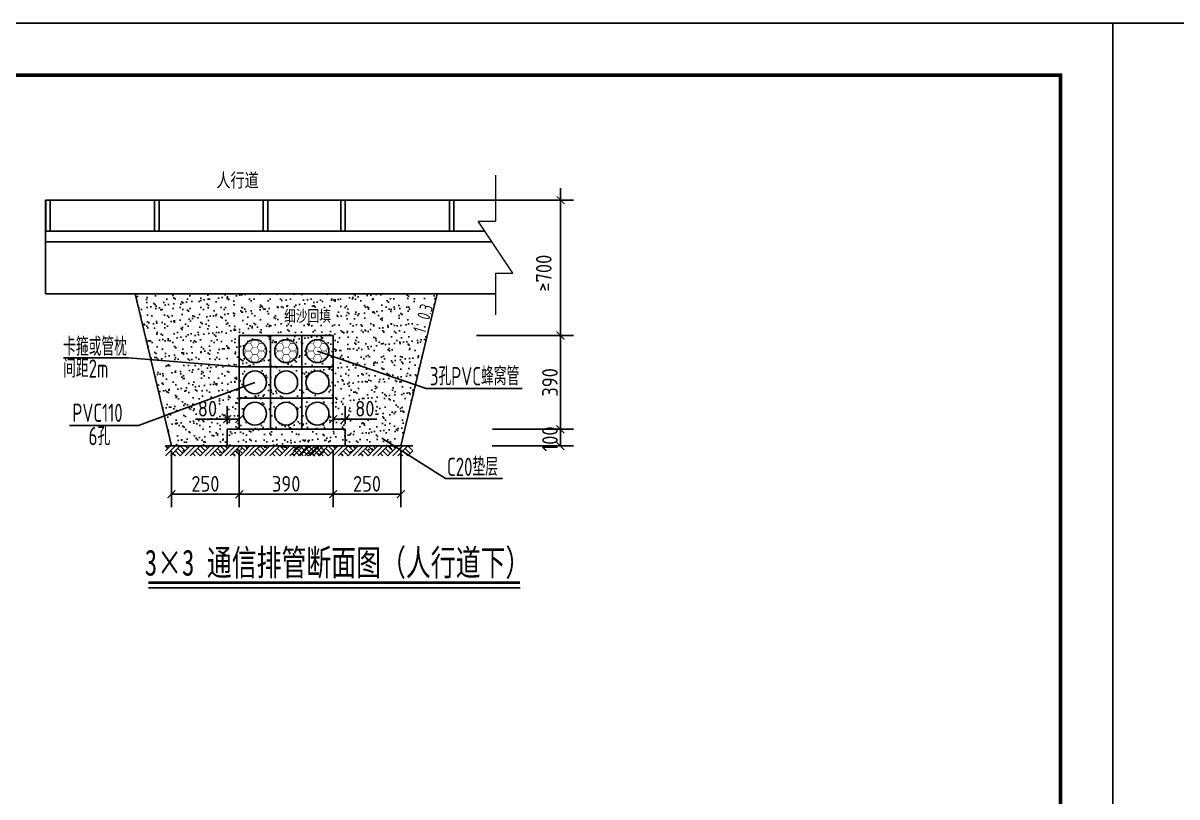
# Model space of a CAD drawing. Header units: millimetres. Extents: x 864899 to 866159, y 2547883 to 2548180.
# Drawn here: x 865109.6 to 865331, y 2548031.5 to 2548180 of the extents above; entities that cross this region are included whole.
import ezdxf
from ezdxf.enums import TextEntityAlignment as Align

# ---------------------------------------------------------------- set-up
doc = ezdxf.new("R2010")
doc.units = ezdxf.units.MM
doc.header["$LTSCALE"] = 1000
doc.layers.get('0').update_dxf_attribs({"linetype": 'CONTINUOUS'})
doc.layers.get('Defpoints').update_dxf_attribs({"linetype": 'CONTINUOUS'})
for name, color, linetype in [('0-TK', 7, 'CONTINUOUS'), ('dll-结构外框', 6, 'CONTINUOUS'), ('LAYER1', 1, 'CONTINUOUS'), ('SIG_TEXT', 7, 'CONTINUOUS'), ('TK', 4, 'CONTINUOUS'), ('拟建联信管道', 2, 'CONTINUOUS'), ('文字说明', 3, 'CONTINUOUS'), ('标注', 1, 'CONTINUOUS'), ('电照', 1, 'CONTINUOUS'), ('电照标注', 4, 'CONTINUOUS')]:
    doc.layers.add(name, color=color, linetype=linetype)
doc.styles.add('hz', font='tssdeng.shx', dxfattribs={"width": 0.9, "bigfont": 'hztxt.shx'})
doc.styles.add('HZTXT', font='仿宋_GB2312_0.ttf', dxfattribs={"width": 0.9, "height": 3})
doc.styles.get("Standard").update_dxf_attribs({"font": 'tssdeng.shx', "width": 0.9, "bigfont": 'hztxt.shx'})
doc.dimstyles.new('Copy(3) of ISO-25', dxfattribs={"dimscale": 8, "dimtxt": 6, "dimasz": 2.5, "dimexe": 1, "dimexo": 30, "dimtad": 1, "dimtxsty": 'Standard', "dimblk": 'ARCHTICK', "dimcen": 2.5, "dimadec": 0, "dimazin": 0, "dimtfac": 1, "dimtmove": 0, "dimatfit": 3, "dimldrblk": 'ARCHTICK', "dimfxl": 1, "dimarcsym": 0})
pattern_1 = [(37.5, (-339.5687, 643.538), (-0.0800015648, 2.4470661866), [0, -1.9304, 0, -2.159, 0, -2.06375]), (7.5, (-339.5687, 643.538), (2.2476164157, 3.584125503), [0, -1.0414, 0, -1.7399, 0, -0.66675]), (327.5, (-341.1308, 643.538), (3.9549618512, 0.0071859234), [0, -0.635, 0, -2.286, 0, -2.9845]), (317.5, (-341.131, 643.538), (3.8177822624, 1.1146466163), [0, -0.3175, 0, -1.4986, 0, -1.7145])]

# ---------------------------------------------------------------- blocks, each defined once
blk = doc.blocks.new('_ArchTick')
at = {"color": 0, "linetype": 'ByBlock', "const_width": 0.15}
blk.add_lwpolyline([(-0.5, -0.5), (0.5, 0.5)], dxfattribs=at)
blk = doc.blocks.new('*D45')
at = {"color": 3, "lineweight": -2, "transparency": 16777216}
for p, q in [((865169.12, 2548097.8), (865169.12, 2548087.04)), ((865182.11, 2548097.8), (865182.11, 2548087.04))]:
    blk.add_line(p, q, dxfattribs=at)
at = {"color": 0, "lineweight": -2, "transparency": 16777216}
blk.add_line((865169.12, 2548089.54), (865182.11, 2548089.54), dxfattribs=at)
at = {"layer": 'Defpoints', "color": 0, "transparency": 16777216}
for p in [(865169.12, 2548098.8), (865182.11, 2548098.8), (865182.11, 2548089.54)]:
    blk.add_point(p, dxfattribs=at)
at = {"color": 0, "lineweight": -2, "transparency": 16777216, "xscale": 1.5, "yscale": 1.5, "zscale": 1.5, "rotation": 180}
blk.add_blockref('_ArchTick', (865169.12, 2548089.54), dxfattribs=at)
at = {"color": 0, "lineweight": -2, "transparency": 16777216, "xscale": 1.5, "yscale": 1.5, "zscale": 1.5}
blk.add_blockref('_ArchTick', (865182.11, 2548089.54), dxfattribs=at)
at = {"color": 3, "transparency": 16777216, "insert": (865175.61, 2548091.54), "char_height": 3, "attachment_point": 5}
blk.add_mtext('250', dxfattribs=at)
blk = doc.blocks.new('*D46')
at = {"color": 3, "lineweight": -2, "transparency": 16777216}
for p, q in [((865151.11, 2548097.8), (865151.11, 2548087.04)), ((865169.12, 2548097.8), (865169.12, 2548087.04))]:
    blk.add_line(p, q, dxfattribs=at)
at = {"color": 0, "lineweight": -2, "transparency": 16777216}
blk.add_line((865151.11, 2548089.54), (865169.12, 2548089.54), dxfattribs=at)
at = {"layer": 'Defpoints', "color": 0, "transparency": 16777216}
for p in [(865151.11, 2548098.8), (865169.12, 2548098.8), (865169.12, 2548089.54)]:
    blk.add_point(p, dxfattribs=at)
at = {"color": 0, "lineweight": -2, "transparency": 16777216, "xscale": 1.5, "yscale": 1.5, "zscale": 1.5, "rotation": 180}
blk.add_blockref('_ArchTick', (865151.11, 2548089.54), dxfattribs=at)
at = {"color": 0, "lineweight": -2, "transparency": 16777216, "xscale": 1.5, "yscale": 1.5, "zscale": 1.5}
blk.add_blockref('_ArchTick', (865169.12, 2548089.54), dxfattribs=at)
at = {"color": 3, "transparency": 16777216, "insert": (865160.11, 2548091.54), "char_height": 3, "attachment_point": 5}
blk.add_mtext('390', dxfattribs=at)
blk = doc.blocks.new('*D47')
at = {"color": 3, "lineweight": -2, "transparency": 16777216}
for p, q in [((865138.11, 2548097.8), (865138.11, 2548087.04)), ((865151.11, 2548097.8), (865151.11, 2548087.04))]:
    blk.add_line(p, q, dxfattribs=at)
at = {"color": 0, "lineweight": -2, "transparency": 16777216}
blk.add_line((865138.11, 2548089.54), (865151.11, 2548089.54), dxfattribs=at)
at = {"layer": 'Defpoints', "color": 0, "transparency": 16777216}
for p in [(865138.11, 2548098.8), (865151.11, 2548098.8), (865151.11, 2548089.54)]:
    blk.add_point(p, dxfattribs=at)
at = {"color": 0, "lineweight": -2, "transparency": 16777216, "xscale": 1.5, "yscale": 1.5, "zscale": 1.5, "rotation": 180}
blk.add_blockref('_ArchTick', (865138.11, 2548089.54), dxfattribs=at)
at = {"color": 0, "lineweight": -2, "transparency": 16777216, "xscale": 1.5, "yscale": 1.5, "zscale": 1.5}
blk.add_blockref('_ArchTick', (865151.11, 2548089.54), dxfattribs=at)
at = {"color": 3, "transparency": 16777216, "insert": (865144.61, 2548091.54), "char_height": 3, "attachment_point": 5}
blk.add_mtext('250', dxfattribs=at)
blk = doc.blocks.new('*D48')
at = {"color": 3, "lineweight": -2, "transparency": 16777216}
for p, q in [((865199.65, 2548120), (865215.21, 2548120)), ((865199.66, 2548102), (865215.21, 2548102))]:
    blk.add_line(p, q, dxfattribs=at)
at = {"color": 0, "lineweight": -2, "transparency": 16777216}
blk.add_line((865212.71, 2548120), (865212.71, 2548102), dxfattribs=at)
at = {"layer": 'Defpoints', "color": 0, "transparency": 16777216}
for p in [(865198.65, 2548120), (865198.66, 2548102), (865212.71, 2548102)]:
    blk.add_point(p, dxfattribs=at)
at = {"color": 0, "lineweight": -2, "transparency": 16777216, "xscale": 1.5, "yscale": 1.5, "zscale": 1.5}
for p, rotation in [((865212.71, 2548120), 90), ((865212.71, 2548102), 270)]:
    blk.add_blockref('_ArchTick', p, dxfattribs=dict(at, rotation=rotation))
at = {"color": 3, "transparency": 16777216, "insert": (865210.71, 2548111), "char_height": 3, "attachment_point": 5, "rotation": 90}
blk.add_mtext('390', dxfattribs=at)
blk = doc.blocks.new('A$C36223B87')
for p, q in [((0, 0), (477, 477)), ((0, 239), (239, 477)), ((119, 358), (0, 477)), ((239, 0), (716, 477)), ((477, 0), (358, 119)), ((716, 0), (477, 239)), ((835, 119), (597, 358)), ((716, 0), (1193, 477)), ((955, 239), (716, 477)), ((1074, 358), (955, 477)), ((955, 0), (1432, 477)), ((1193, 0), (1671, 477)), ((1432, 0), (1313, 119)), ((1671, 0), (1432, 239)), ((1790, 119), (1551, 358)), ((1909, 239), (1671, 477)), ((1671, 0), (1909, 239))]:
    blk.add_line(p, q)
at = {"layer": 'LAYER1'}
blk.add_lwpolyline([(1909, 477), (0, 477)], dxfattribs=at)
blk = doc.blocks.new('A$C0B585520')
at = {"layer": '拟建联信管道'}
blk.add_line((22.1, 12.3, -780745.7), (22.1, 12.3, -780745.7), dxfattribs=at)
at = {"layer": '拟建联信管道', "const_width": 1.5, "elevation": -780745.7}
for points in [[(6.9, 54.9), (0.6, 44.1)], [(6.9, 33.2), (0.6, 44.1)], [(6.9, 33.2), (0.7, 22.4)], [(6.9, 54.9), (19.4, 54.9)], [(6.9, 54.9), (19.4, 54.9)], [(6.9, 33.2), (19.4, 33.3)], [(25.7, 65.8), (19.4, 54.9)], [(25.7, 44.1), (19.4, 54.9)], [(25.7, 44.1), (19.4, 54.9)], [(25.7, 44.1), (19.4, 54.9)], [(25.7, 44.1), (19.4, 33.3)], [(25.7, 22.4), (19.4, 33.3)], [(25.7, 65.8), (38.2, 65.8)], [(25.7, 44.1), (38.2, 44.1)], [(44.4, 55), (38.2, 65.8)], [(44.4, 55), (38.2, 44.1)], [(44.4, 55), (38.2, 44.1)], [(44.4, 55), (38.2, 44.1)], [(44.5, 33.3), (38.2, 44.1)], [(44.5, 33.3), (38.2, 22.4)], [(44.4, 55), (57, 55)], [(44.5, 33.3), (57, 33.3)], [(63.2, 44.2), (57, 55)], [(63.2, 44.2), (57, 55)], [(63.2, 44.2), (57, 33.3)], [(63.3, 22.5), (57, 33.3)], [(63.3, 22.5), (57, 33.3)], [(58.2, 56), (58.2, 56)], [(6.9, 11.6), (0.7, 22.4)], [(6.9, 11.6), (19.5, 11.6)], [(25.7, 22.4), (19.5, 11.6)], [(25.7, 22.4), (19.5, 11.6)], [(25.7, 0.7), (19.5, 11.6)], [(25.7, 22.4), (38.2, 22.4)], [(25.7, 0.7), (38.3, 0.8)], [(44.5, 11.6), (38.2, 22.4)], [(44.5, 11.6), (38.2, 22.4)], [(44.5, 11.6), (38.2, 22.4)], [(44.5, 11.6), (38.3, 0.8)], [(44.5, 11.6), (57, 11.6)], [(63.3, 22.5), (57, 11.6)]]:
    blk.add_lwpolyline(points, dxfattribs=at)
blk = doc.blocks.new('*D81')
at = {"color": 3, "lineweight": -2, "transparency": 16777216}
for p, q in [((865148.77, 2548103), (865148.77, 2548106.46)), ((865151.11, 2548103), (865151.11, 2548106.46))]:
    blk.add_line(p, q, dxfattribs=at)
at = {"color": 0, "lineweight": -2, "transparency": 16777216}
for p, q in [((865148.77, 2548103.96), (865142.74, 2548103.96)), ((865151.11, 2548103.96), (865148.77, 2548103.96))]:
    blk.add_line(p, q, dxfattribs=at)
at = {"layer": 'Defpoints', "color": 0, "transparency": 16777216}
for p in [(865148.77, 2548103.96), (865148.77, 2548102), (865151.11, 2548102)]:
    blk.add_point(p, dxfattribs=at)
at = {"color": 0, "lineweight": -2, "transparency": 16777216, "xscale": 1.5, "yscale": 1.5, "zscale": 1.5, "rotation": 180}
blk.add_blockref('_ArchTick', (865148.77, 2548103.96), dxfattribs=at)
at = {"color": 0, "lineweight": -2, "transparency": 16777216, "xscale": 1.5, "yscale": 1.5, "zscale": 1.5}
blk.add_blockref('_ArchTick', (865151.11, 2548103.96), dxfattribs=at)
at = {"color": 3, "transparency": 16777216, "insert": (865145.01, 2548105.96), "char_height": 3, "attachment_point": 5}
blk.add_mtext('80', dxfattribs=at)
blk = doc.blocks.new('*D82')
at = {"color": 3, "lineweight": -2, "transparency": 16777216}
for p, q in [((865169.11, 2548103), (865169.11, 2548106.46)), ((865171.44, 2548103), (865171.44, 2548106.46))]:
    blk.add_line(p, q, dxfattribs=at)
at = {"color": 0, "lineweight": -2, "transparency": 16777216}
for p, q in [((865169.11, 2548103.96), (865171.44, 2548103.96)), ((865171.44, 2548103.96), (865177.47, 2548103.96))]:
    blk.add_line(p, q, dxfattribs=at)
at = {"layer": 'Defpoints', "color": 0, "transparency": 16777216}
for p in [(865169.11, 2548102), (865171.44, 2548103.96), (865171.44, 2548102)]:
    blk.add_point(p, dxfattribs=at)
at = {"color": 0, "lineweight": -2, "transparency": 16777216, "xscale": 1.5, "yscale": 1.5, "zscale": 1.5, "rotation": 180}
blk.add_blockref('_ArchTick', (865169.11, 2548103.96), dxfattribs=at)
at = {"color": 0, "lineweight": -2, "transparency": 16777216, "xscale": 1.5, "yscale": 1.5, "zscale": 1.5}
blk.add_blockref('_ArchTick', (865171.44, 2548103.96), dxfattribs=at)
at = {"color": 3, "transparency": 16777216, "insert": (865175.2, 2548105.96), "char_height": 3, "attachment_point": 5}
blk.add_mtext('80', dxfattribs=at)

msp = doc.modelspace()

# ---------------------------------------------------------------- hatches: boundary and pattern name
at = {"layer": 'TK'}
h = msp.add_hatch(dxfattribs=at)
h.set_pattern_fill('碎沙', color=0)
h.set_pattern_definition(pattern_1)
h.paths.add_polyline_path([(865144.57392, 2548097.84528), (865143.61933, 2548096.89069), (865142.66473, 2548097.84528), (865143.61933, 2548098.79988), (865141.71014, 2548098.79988), (865139.80095, 2548096.89069), (865138.84636, 2548097.84528), (865139.80095, 2548098.79988), (865138.10514, 2548098.79988), (865137.89176, 2548098.79988), (865137.41447, 2548098.32258), (865136.93717, 2548098.79988), (865138.10514, 2548098.79988), (865131.14514, 2548127.99988), (865189.06514, 2548127.99988), (865182.10514, 2548098.79988), (865183.43985, 2548098.79988), (865184.39444, 2548097.84528), (865183.43985, 2548096.89069), (865182.81464, 2548097.51589), (865181.24157, 2548098.51079), (865179.62147, 2548096.89069), (865178.66688, 2548097.84528), (865179.62147, 2548098.79988), (865177.71228, 2548098.79988), (865176.75769, 2548097.84528), (865175.80309, 2548096.89069), (865174.8485, 2548097.84528), (865175.80309, 2548098.79988), (865173.89391, 2548098.79988), (865171.98472, 2548096.89069), (865171.03012, 2548097.84528), (865171.98472, 2548098.79988), (865170.07553, 2548098.79988), (865169.12093, 2548097.84528), (865168.16634, 2548096.89069), (865167.34796, 2548097.70906), (865166.52959, 2548096.89069), (865165.91607, 2548097.5042), (865165.43878, 2548097.02691), (865165.0977, 2548097.36799), (865166.52959, 2548098.79988), (865166.25715, 2548098.79988), (865164.34796, 2548096.89069), (865163.52959, 2548097.70906), (865162.71121, 2548096.89069), (865162.0977, 2548097.5042), (865161.6204, 2548097.02691), (865161.27932, 2548097.36799), (865162.71121, 2548098.79988), (865162.43878, 2548098.79988), (865161.96148, 2548098.32258), (865161.48418, 2548098.79988), (865160.80202, 2548098.79988), (865159.84743, 2548097.84528), (865158.89283, 2548096.89069), (865157.93824, 2548097.84528), (865158.89283, 2548098.79988), (865156.98365, 2548098.79988), (865155.07446, 2548096.89069), (865154.11986, 2548097.84528), (865155.07446, 2548098.79988), (865153.16527, 2548098.79988), (865152.21068, 2548097.84528), (865151.25608, 2548096.89069), (865150.30149, 2548097.84528), (865151.25608, 2548098.79988), (865149.34689, 2548098.79988), (865147.4377, 2548096.89069), (865146.48311, 2548097.84528), (865147.4377, 2548098.79988), (865145.52852, 2548098.79988)])
h.paths.add_polyline_path([(865157.10514, 2548101.99988), (865151.10514, 2548101.99988), (865151.10514, 2548119.99988), (865169.10514, 2548119.99988), (865169.10514, 2548113.99988), (865169.10514, 2548107.99988), (865163.10514, 2548107.99988), (865163.10514, 2548101.99988)], flags=16)
h.paths.add_polyline_path([(865157.10514, 2548113.99988), (865169.10514, 2548113.99988), (865169.10514, 2548107.99988), (865157.10514, 2548107.99988)], flags=0)
h.paths.add_polyline_path([(865157.90514, 2548104.99988, -1), (865162.30514, 2548104.99988, -1)], flags=0)
h.paths.add_polyline_path([(865151.90514, 2548104.99988, -1), (865156.30514, 2548104.99988, -1)], flags=0)
h.paths.add_polyline_path([(865163.90514, 2548104.99988, -1), (865168.30514, 2548104.99988, -1)], flags=16)
h.paths.add_polyline_path([(865157.90514, 2548110.99988, -1), (865162.30514, 2548110.99988, -1)], flags=0)
h.paths.add_polyline_path([(865151.90514, 2548110.99988, -1), (865156.30514, 2548110.99988, -1)], flags=0)
h.paths.add_polyline_path([(865163.90514, 2548110.99988, -1), (865168.30514, 2548110.99988, -1)], flags=0)
h.paths.add_polyline_path([(865157.90514, 2548116.99988, -1), (865162.30514, 2548116.99988, -1)], flags=0)
h.paths.add_polyline_path([(865151.90514, 2548116.99988, -1), (865156.30514, 2548116.99988, -1)], flags=0)
h.paths.add_polyline_path([(865163.90514, 2548116.99988, -1), (865168.30514, 2548116.99988, -1)], flags=0)
h.paths.add_polyline_path([(865159.29983, 2548121.95673), (865169.10495, 2548121.95673), (865169.10495, 2548125.64767), (865159.29983, 2548125.64767)], flags=24)
h.paths.add_polyline_path([(865187.21134, 2548119.85723), (865189.19239, 2548126.46071), (865186.01498, 2548127.41393), (865184.03394, 2548120.81045)], flags=9)
h = msp.add_hatch(dxfattribs=at)
h.set_pattern_fill('碎沙', color=0)
h.set_pattern_definition(pattern_1)
h.paths.add_polyline_path([(865157.10514, 2548119.99988), (865151.10514, 2548119.99988), (865151.10514, 2548113.99988), (865157.10514, 2548113.99988)])
h.paths.add_polyline_path([(865156.30514, 2548116.99988, -1), (865151.90514, 2548116.99988, -1)], flags=16)
h = msp.add_hatch(dxfattribs=at)
h.set_pattern_fill('碎沙', color=0)
h.set_pattern_definition(pattern_1)
h.paths.add_polyline_path([(865163.10514, 2548119.99988), (865157.10514, 2548119.99988), (865157.10514, 2548113.99988), (865163.10514, 2548113.99988)])
h.paths.add_polyline_path([(865162.30514, 2548116.99988, -1), (865157.90514, 2548116.99988, -1)], flags=16)
h = msp.add_hatch(dxfattribs=at)
h.set_pattern_fill('碎沙', color=0)
h.set_pattern_definition(pattern_1)
h.paths.add_polyline_path([(865169.10514, 2548119.99988), (865163.10514, 2548119.99988), (865163.10514, 2548113.99988), (865169.10514, 2548113.99988)])
h.paths.add_polyline_path([(865168.30514, 2548116.99988, -1), (865163.90514, 2548116.99988, -1)], flags=16)
h = msp.add_hatch(dxfattribs=at)
h.set_pattern_fill('碎沙', color=0)
h.set_pattern_definition(pattern_1)
h.paths.add_polyline_path([(865157.10514, 2548113.99988), (865151.10514, 2548113.99988), (865151.10514, 2548107.99988), (865157.10514, 2548107.99988)])
h.paths.add_polyline_path([(865156.30514, 2548110.99988, -1), (865151.90514, 2548110.99988, -1)], flags=16)
h = msp.add_hatch(dxfattribs=at)
h.set_pattern_fill('碎沙', color=0)
h.set_pattern_definition(pattern_1)
h.paths.add_polyline_path([(865163.10514, 2548113.99988), (865157.10514, 2548113.99988), (865157.10514, 2548107.99988), (865163.10514, 2548107.99988)])
h.paths.add_polyline_path([(865162.30514, 2548110.99988, -1), (865157.90514, 2548110.99988, -1)], flags=16)
h = msp.add_hatch(dxfattribs=at)
h.set_pattern_fill('碎沙', color=0)
h.set_pattern_definition(pattern_1)
h.paths.add_polyline_path([(865169.10514, 2548113.99988), (865163.10514, 2548113.99988), (865163.10514, 2548107.99988), (865169.10514, 2548107.99988)])
h.paths.add_polyline_path([(865168.30514, 2548110.99988, -1), (865163.90514, 2548110.99988, -1)], flags=16)
h = msp.add_hatch(dxfattribs=at)
h.set_pattern_fill('碎沙', color=0)
h.set_pattern_definition(pattern_1)
h.paths.add_polyline_path([(865151.10514, 2548107.99988), (865151.10514, 2548101.99988), (865157.10514, 2548101.99988), (865157.10514, 2548107.99988)])
h.paths.add_polyline_path([(865156.30514, 2548104.99988, -1), (865151.90514, 2548104.99988, -1)], flags=16)
h = msp.add_hatch(dxfattribs=at)
h.set_pattern_fill('碎沙', color=0)
h.set_pattern_definition(pattern_1)
h.paths.add_polyline_path([(865163.10514, 2548107.99988), (865157.10514, 2548107.99988), (865157.10514, 2548101.99988), (865163.10514, 2548101.99988)])
h.paths.add_polyline_path([(865162.30514, 2548104.99988, -1), (865157.90514, 2548104.99988, -1)], flags=16)

# ---------------------------------------------------------------- linework, layer by layer
at = {"color": 0, "lineweight": 0}
for p, q in [((865200.27162, 2548150.79501), (865200.27162, 2548141.96654)), ((865203.60495, 2548131.96654), (865196.93829, 2548141.96654)), ((865196.93829, 2548141.96654), (865200.27162, 2548141.96654)), ((865113.95863, 2548133.99988), (865113.95863, 2548128.23959)), ((865200.27162, 2548131.96654), (865200.27162, 2548123.94645)), ((865200.27162, 2548131.96654), (865203.60495, 2548131.96654))]:
    msp.add_line(p, q, dxfattribs=at)
at = {"color": 3}
for p, q in [((865212.73752, 2548148.26075), (865212.70797, 2548120.00361)), ((865199.46097, 2548145.99988), (865215.23752, 2548145.99988)), ((865196.62176, 2548120.00361), (865215.20797, 2548120.00361)), ((865199.66097, 2548101.99988), (865215.20797, 2548101.99988)), ((865212.70797, 2548101.99988), (865212.70797, 2548098.79988)), ((865199.65131, 2548098.79988), (865215.20797, 2548098.79988))]:
    msp.add_line(p, q, dxfattribs=at)
at = {"linetype": 'Continuous', "const_width": 0.7}
msp.add_lwpolyline([(864923.65946, 2548169.95647), (865308.65946, 2548169.95647), (865308.65946, 2547892.95647), (864923.65946, 2547892.95647)], close=True, dxfattribs=at)
at = {"layer": '0-TK'}
for points in [[(864898.65946, 2548179.95647), (865318.65946, 2548179.95647), (865318.65946, 2547882.95647), (864898.65946, 2547882.95647)], [(865318.65946, 2548179.95647), (865738.65946, 2548179.95647), (865738.65946, 2547882.95647), (865318.65946, 2547882.95647)]]:
    msp.add_lwpolyline(points, close=True, dxfattribs=at)
at = {"layer": 'dll-结构外框', "color": 4}
for p, q in [((865113.95863, 2548145.99988), (865200.27162, 2548145.99988)), ((865113.95863, 2548145.99988), (865113.95863, 2548127.99988)), ((865113.99987, 2548145.99988), (865113.99987, 2548139.99988)), ((865114.856, 2548145.99988), (865114.856, 2548139.99988)), ((865134.856, 2548145.99988), (865134.856, 2548139.99988)), ((865135.71213, 2548145.99988), (865135.71213, 2548139.99988)), ((865155.71213, 2548145.99988), (865155.71213, 2548139.99988)), ((865156.56825, 2548145.99988), (865156.56825, 2548139.99988)), ((865170.56825, 2548145.99988), (865170.56825, 2548139.99988)), ((865171.42438, 2548145.99988), (865171.42438, 2548139.99988)), ((865191.42438, 2548145.99988), (865191.42438, 2548139.99988)), ((865192.2805, 2548145.99988), (865192.2805, 2548139.99988)), ((865113.95863, 2548139.99988), (865198.2494, 2548139.99988)), ((865113.95863, 2548137.99988), (865199.58273, 2548137.99988)), ((865113.95863, 2548127.99988), (865200.27162, 2548127.99988))]:
    msp.add_line(p, q, dxfattribs=at)
at = {"layer": '文字说明', "lineweight": -3, "const_width": 0.5}
msp.add_lwpolyline([(865133.67344, 2548072.56562), (865204.98264, 2548072.56562)], dxfattribs=at)
at = {"layer": '文字说明', "lineweight": -3}
msp.add_lwpolyline([(865133.67344, 2548071.56562), (865204.98264, 2548071.56562)], dxfattribs=at)
at = {"layer": '标注', "color": 7, "lineweight": -3}
for p, q in [((865166.09734, 2548116.97592), (865186.95807, 2548109.82292)), ((865154.10514, 2548110.99988), (865131.76711, 2548102.72883)), ((865186.95807, 2548109.82292), (865205.40417, 2548109.82292)), ((865118.57002, 2548102.72883), (865131.76711, 2548102.72883)), ((865178.45341, 2548100.27417), (865190.67063, 2548092.54736)), ((865190.67063, 2548092.54736), (865201.57535, 2548092.54736))]:
    msp.add_line(p, q, dxfattribs=at)
for points in [[(865117.35909, 2548115.68676), (865129.87981, 2548115.68676)], [(865151.10514, 2548113.99988), (865129.87981, 2548115.68676)]]:
    msp.add_lwpolyline(points, dxfattribs=at)
at = {"layer": '电照', "color": 1, "linetype": 'Continuous'}
for centre in [(865154.10514, 2548116.99988), (865160.10514, 2548116.99988), (865166.10514, 2548116.99988), (865154.10514, 2548110.99988), (865160.10514, 2548110.99988), (865166.10514, 2548110.99988), (865154.10514, 2548104.99988), (865160.10514, 2548104.99988), (865166.10514, 2548104.99988)]:
    msp.add_circle(centre, 2.2, dxfattribs=at)
at = {"layer": '电照标注', "color": 1}
for p, q in [((865157.10514, 2548119.99988), (865157.10514, 2548101.99988)), ((865163.10514, 2548119.99988), (865163.10514, 2548101.99988)), ((865163.10514, 2548113.99988), (865169.10514, 2548113.99988)), ((865169.10514, 2548113.99988), (865169.10514, 2548101.99988)), ((865163.10514, 2548107.99988), (865169.10514, 2548107.99988))]:
    msp.add_line(p, q, dxfattribs=at)
at = {"layer": '电照标注', "color": 0}
msp.add_lwpolyline([(865131.14514, 2548127.99988), (865138.10514, 2548098.79988), (865149.10514, 2548098.79988), (865165.10514, 2548098.79988), (865182.10514, 2548098.79988), (865189.06514, 2548127.99988), (865131.14514, 2548127.99988)], dxfattribs=at)
at = {"layer": '电照标注', "color": 1}
for points in [[(865151.10514, 2548107.99988), (865157.10514, 2548107.99988), (865163.10514, 2548107.99988), (865163.10514, 2548101.99988), (865157.10514, 2548101.99988), (865151.10514, 2548101.99988), (865151.10514, 2548119.99988)], [(865151.10514, 2548119.99988), (865169.10514, 2548119.99988)], [(865169.10514, 2548113.99988), (865169.10514, 2548119.99988)], [(865151.10514, 2548113.99988), (865169.10514, 2548113.99988)], [(865169.10514, 2548107.99988), (865169.10514, 2548113.99988)], [(865169.10514, 2548113.99988), (865169.10514, 2548113.99988)], [(865151.10514, 2548107.99988), (865169.10514, 2548107.99988)], [(865169.10514, 2548107.99988), (865169.10514, 2548107.99988)], [(865163.10514, 2548101.99988), (865171.43886, 2548101.99988), (865171.43478, 2548098.79988), (865148.78078, 2548098.79988), (865148.77142, 2548101.99988), (865163.10514, 2548101.99988)]]:
    msp.add_lwpolyline(points, dxfattribs=at)

# ---------------------------------------------------------------- block references
at = {"color": 3, "xscale": 1.5, "yscale": 1.5, "zscale": 1.5}
for p, rotation in [((865212.73752, 2548145.99988), 90), ((865212.70797, 2548120.00361), 270), ((865212.70797, 2548101.99988), 90), ((865212.70797, 2548098.79988), 270)]:
    msp.add_blockref('_ArchTick', p, dxfattribs=dict(at, rotation=rotation))
at = {"layer": 'SIG_TEXT', "ltscale": 0.9, "xscale": 0.06642775447107852, "yscale": 0.06642775447107852, "zscale": 0.06642775447107852}
for p in [(865151.98511, 2548114.82887, 51863.18072), (865157.98511, 2548114.82887, 51863.18072), (865163.98511, 2548114.82887, 51863.18072)]:
    msp.add_blockref('A$C0B585520', p, dxfattribs=at)
at = {"layer": '电照', "linetype": 'Continuous', "lineweight": 0, "xscale": 0.003999999957159162, "yscale": 0.003999999957159162, "zscale": 0.003999999957159162}
for p in [(865136.93717, 2548096.89069), (865144.57392, 2548096.89069), (865152.21068, 2548096.89069), (865159.84743, 2548096.89069), (865161.48418, 2548096.89069), (865169.12093, 2548096.89069), (865176.75769, 2548096.89069)]:
    msp.add_blockref('A$C36223B87', p, dxfattribs=at)

# ---------------------------------------------------------------- texts
at = {"color": 3, "char_height": 3, "attachment_point": 5, "rotation": 90}
for s, insert in [('≥700', (865209.52904, 2548131.96654)), ('100', (865210.70797, 2548100.14806))]:
    msp.add_mtext(s, dxfattribs=dict(at, insert=insert))
at = {"layer": '文字说明', "style": 'HZTXT', "width": 0.7}
msp.add_text('3×3 通信排管断面图（人行道下）', height=5, dxfattribs=at).set_placement((865132.97696, 2548073.92526))
at = {"layer": '标注', "style": 'hz', "width": 0.9}
msp.add_text('细沙回填', height=2.5, dxfattribs=at).set_placement((865164.20239, 2548123.8022), align=Align.MIDDLE)
at = {"layer": '电照', "color": 1, "linetype": 'Continuous', "style": 'hz', "width": 0.9}
msp.add_text('人行道', height=3, dxfattribs=at).set_placement((865146.72627, 2548148.19385))
at = {"layer": '电照标注', "lineweight": -3, "style": 'hz', "width": 0.7}
msp.add_text('1：0.3', height=2.5, rotation=73.3007558, dxfattribs=at).set_placement((865186.76328, 2548120.28779))
for s, p in [('卡箍或管枕', (865117.31332, 2548116.11876)), ('间距2m', (865117.31332, 2548111.91329)), ('3孔PVC蜂窝管', (865187.67554, 2548110.44788)), ('PVC110', (865119.08535, 2548103.42318)), ('6孔', (865122.21258, 2548098.94751)), ('C20垫层', (865190.96107, 2548093.05243))]:
    msp.add_text(s, height=3.5, dxfattribs=at).set_placement(p)

# ---------------------------------------------------------------- dimensions: what is measured, and where the dimension line sits
at = {"color": 3}
dim = msp.add_linear_dim(base=(865212.70797, 2548101.99988), p1=(865198.65131, 2548120.00361), p2=(865198.66097, 2548101.99988), angle=90, text='390', dimstyle='Copy(3) of ISO-25', override={"dimscale": 0.5, "dimasz": 3, "dimexe": 5, "dimexo": 2, "dimgap": 1, "dimlfac": 20, "dimblk1": 'ArchTick', "dimblk2": 'ArchTick', "dimsah": 1, "dimclre": 3, "dimclrt": 3, "dimtmove": 1}, dxfattribs=at)
dim.commit()
dim.dimension.update_dxf_attribs({"geometry": '*D48', "text_midpoint": (865212.70797, 2548111.00174), "dimtype": 160})
for base, p1, p2, text, picture, middle in [((865148.77142, 2548103.95645), (865151.10514, 2548101.99988), (865148.77142, 2548101.99988), '80', '*D81', (865145.00603, 2548105.95645)), ((865151.10514, 2548089.54323), (865138.10514, 2548098.79988), (865151.10514, 2548098.79988), '250', '*D47', (865144.60514, 2548091.54323)), ((865169.12093, 2548089.54323), (865151.10514, 2548098.79988), (865169.12093, 2548098.79988), '390', '*D46', (865160.11304, 2548091.54323)), ((865182.10514, 2548089.54323), (865169.12093, 2548098.79988), (865182.10514, 2548098.79988), '250', '*D45', (865175.61304, 2548091.54323))]:
    dim = msp.add_linear_dim(base=base, p1=p1, p2=p2, text=text, dimstyle='Copy(3) of ISO-25', override={"dimscale": 0.5, "dimasz": 3, "dimexe": 5, "dimexo": 2, "dimgap": 1, "dimlfac": 20, "dimblk1": 'ArchTick', "dimblk2": 'ArchTick', "dimsah": 1, "dimclre": 3, "dimclrt": 3}, dxfattribs=at)
    dim.commit()
    dim.dimension.update_dxf_attribs({"geometry": picture, "text_midpoint": middle})
dim = msp.add_linear_dim(base=(865171.43886, 2548103.95645), p1=(865169.10514, 2548101.99988), p2=(865171.43886, 2548101.99988), angle=180, text='80', dimstyle='Copy(3) of ISO-25', override={"dimscale": 0.5, "dimasz": 3, "dimexe": 5, "dimexo": 2, "dimgap": 1, "dimlfac": 20, "dimblk1": 'ArchTick', "dimblk2": 'ArchTick', "dimsah": 1, "dimclre": 3, "dimclrt": 3}, dxfattribs=at)
dim.commit()
dim.dimension.update_dxf_attribs({"geometry": '*D82', "text_midpoint": (865175.20424, 2548105.95645)})

doc.saveas('drawing.dxf')
